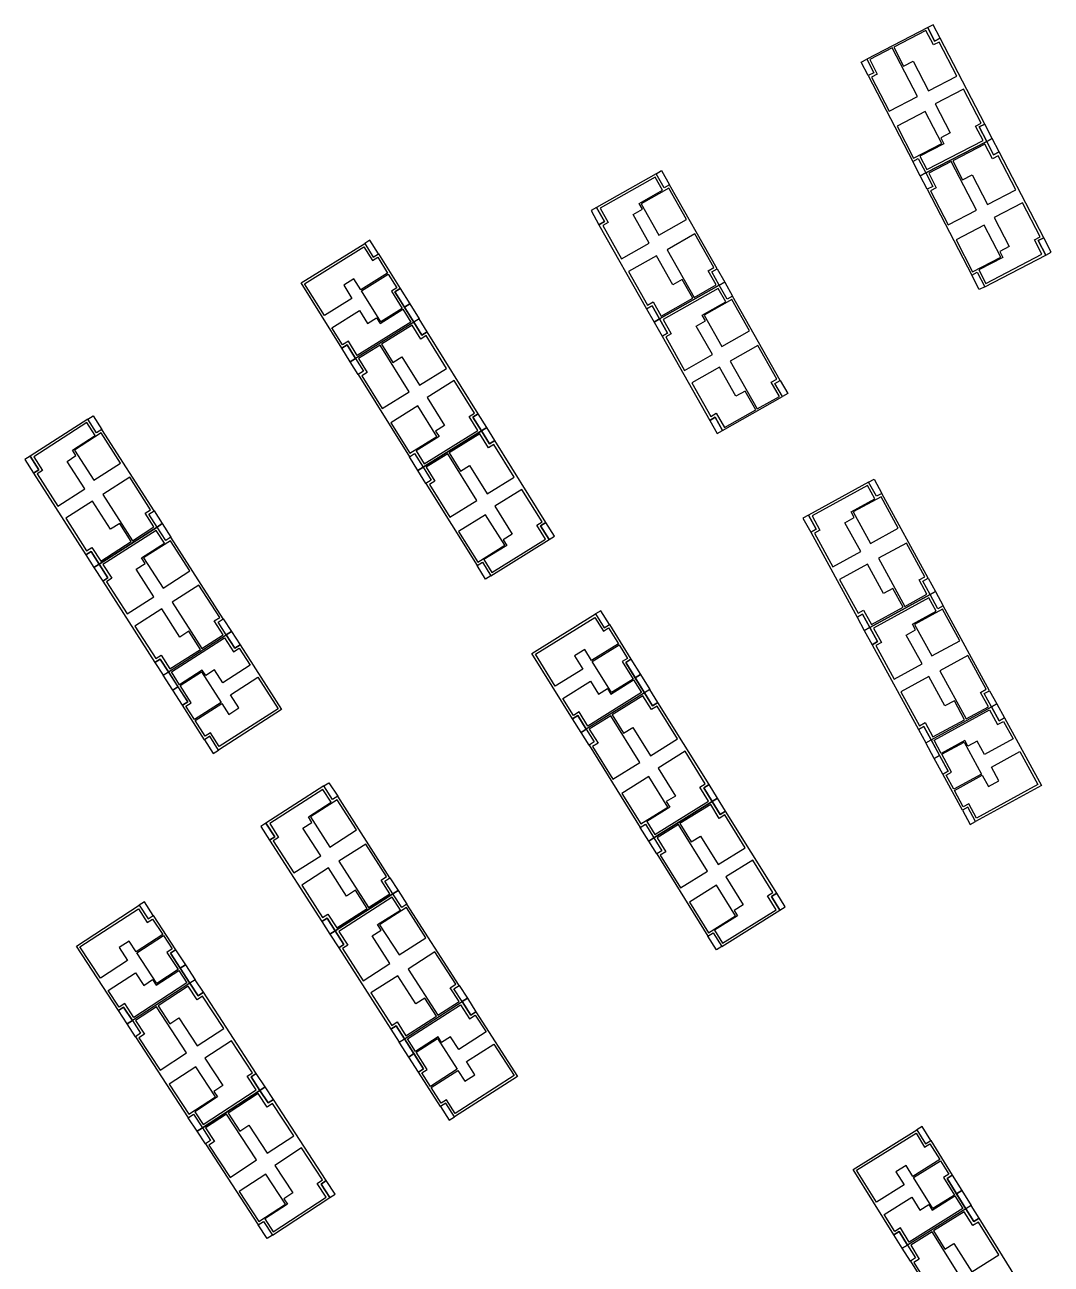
# Model space of a CAD drawing. Header units: millimetres. Extents: x 2243236 to 2245245, y 377909 to 380965.
# Drawn here: x 2244631.5 to 2244820.8, y 378654.8 to 378883.4 of the extents above; entities that cross this region are included whole.
import ezdxf

# ---------------------------------------------------------------- set-up
doc = ezdxf.new("R2010")
doc.units = ezdxf.units.MM
for name, color, linetype in [('планировка_квартир_1_тип_балконы', 6, 'Continuous'), ('планировка_квартир_1_тип_двухкомнатные', 2, 'Continuous'), ('планировка_квартир_1_тип_контур', 249, 'Continuous'), ('планировка_квартир_1_тип_однокомнатная', 5, 'Continuous'), ('планировка_квартир_1_тип_трехкомнатные', 1, 'Continuous'), ('планировка_квартир_тип_2_балконы', 6, 'Continuous'), ('планировка_квартир_тип_2_двухкомнатные', 2, 'Continuous'), ('планировка_квартир_тип_2_контур', 249, 'Continuous'), ('планировка_квартир_тип_2_однокомнатные', 5, 'Continuous'), ('планировка_квартир_тип_2_трехкомнатные', 1, 'Continuous')]:
    doc.layers.add(name, color=color, linetype=linetype)

msp = doc.modelspace()

# ---------------------------------------------------------------- linework, layer by layer
at = {"layer": 'планировка_квартир_1_тип_балконы'}
for points in [[(2244695.77, 378840.51), (2244696.74, 378841.12), (2244695.16, 378843.67), (2244694.18, 378843.06)], [(2244701.51, 378831.3), (2244699.76, 378834.12), (2244700.73, 378834.72), (2244702.48, 378831.91)], [(2244703.23, 378828.52), (2244701.51, 378831.3), (2244702.48, 378831.91), (2244704.21, 378829.13)], [(2244691.51, 378821.22), (2244689.96, 378823.72), (2244690.93, 378824.33), (2244692.48, 378821.83)], [(2244738.34, 378772.16), (2244739.31, 378772.77), (2244737.72, 378775.32), (2244736.75, 378774.72)], [(2244669.61, 378771.49), (2244671.2, 378769.02), (2244670.24, 378768.4), (2244668.65, 378770.88)], [(2244744.07, 378762.95), (2244742.32, 378765.77), (2244743.29, 378766.37), (2244745.04, 378763.56)], [(2244657.99, 378764.04), (2244659.75, 378761.28), (2244658.79, 378760.66), (2244657.02, 378763.41)], [(2244745.8, 378760.17), (2244744.07, 378762.95), (2244745.04, 378763.56), (2244746.77, 378760.78)], [(2244659.75, 378761.28), (2244661.54, 378758.49), (2244660.58, 378757.87), (2244658.79, 378760.66)], [(2244810.76, 378758.11), (2244812.17, 378755.53), (2244811.17, 378754.98), (2244809.76, 378757.57)], [(2244734.08, 378752.87), (2244732.52, 378755.37), (2244733.49, 378755.98), (2244735.05, 378753.48)], [(2244665.61, 378752.15), (2244664.65, 378751.53), (2244666.27, 378749), (2244667.23, 378749.62)], [(2244798.65, 378751.5), (2244800.21, 378748.62), (2244799.2, 378748.08), (2244797.64, 378750.95)], [(2244800.21, 378748.62), (2244801.8, 378745.71), (2244800.79, 378745.16), (2244799.2, 378748.08)], [(2244805.41, 378739.1), (2244804.4, 378738.55), (2244805.84, 378735.91), (2244806.85, 378736.46)], [(2244654.23, 378718.47), (2244655.19, 378719.1), (2244653.55, 378721.61), (2244652.59, 378720.99)], [(2244660.16, 378709.39), (2244658.35, 378712.17), (2244659.3, 378712.79), (2244661.12, 378710.01)], [(2244661.94, 378706.64), (2244660.16, 378709.39), (2244661.12, 378710.01), (2244662.91, 378707.27)], [(2244713.12, 378703.85), (2244714.71, 378701.37), (2244713.75, 378700.75), (2244712.16, 378703.23)], [(2244650.38, 378699.1), (2244648.77, 378701.56), (2244649.73, 378702.19), (2244651.34, 378699.72)], [(2244701.5, 378696.39), (2244703.26, 378693.63), (2244702.3, 378693.01), (2244700.54, 378695.77)], [(2244703.26, 378693.63), (2244705.06, 378690.84), (2244704.1, 378690.22), (2244702.3, 378693.01)], [(2244709.13, 378684.5), (2244708.16, 378683.88), (2244709.79, 378681.35), (2244710.75, 378681.97)], [(2244797.59, 378677.02), (2244798.56, 378677.62), (2244796.97, 378680.17), (2244796, 378679.57)], [(2244803.33, 378667.8), (2244801.58, 378670.62), (2244802.54, 378671.22), (2244804.3, 378668.41)], [(2244805.05, 378665.02), (2244803.33, 378667.8), (2244804.3, 378668.41), (2244806.03, 378665.63)], [(2244793.33, 378657.73), (2244791.78, 378660.22), (2244792.75, 378660.83), (2244794.3, 378658.33)]]:
    msp.add_lwpolyline(points, close=True, dxfattribs=at)
at = {"layer": 'планировка_квартир_1_тип_двухкомнатные'}
for points in [[(2244692.8, 378822.39), (2244691.17, 378825.02), (2244690.11, 378824.36), (2244688.15, 378827.49), (2244693.24, 378830.65), (2244694.71, 378828.28), (2244696.38, 378829.32), (2244697.01, 378828.29), (2244701.22, 378830.91), (2244702.69, 378828.55)], [(2244668.34, 378770.31), (2244670.01, 378767.71), (2244671.06, 378768.38), (2244673.05, 378765.28), (2244668.01, 378762.04), (2244666.5, 378764.39), (2244664.86, 378763.34), (2244664.2, 378764.35), (2244660.04, 378761.67), (2244658.53, 378764.02)], [(2244735.36, 378754.04), (2244733.73, 378756.67), (2244732.67, 378756.01), (2244730.72, 378759.14), (2244735.8, 378762.3), (2244737.28, 378759.93), (2244738.94, 378760.97), (2244739.58, 378759.94), (2244743.78, 378762.56), (2244745.25, 378760.2)], [(2244809.41, 378757.02), (2244810.89, 378754.31), (2244811.99, 378754.91), (2244813.76, 378751.67), (2244808.5, 378748.8), (2244807.16, 378751.25), (2244805.44, 378750.31), (2244804.87, 378751.37), (2244800.52, 378749), (2244799.19, 378751.44)], [(2244651.64, 378700.29), (2244649.95, 378702.88), (2244648.91, 378702.2), (2244646.89, 378705.29), (2244651.9, 378708.56), (2244653.43, 378706.22), (2244655.07, 378707.29), (2244655.73, 378706.28), (2244659.88, 378708.99), (2244661.4, 378706.66)], [(2244711.85, 378702.66), (2244713.52, 378700.06), (2244714.57, 378700.73), (2244716.57, 378697.63), (2244711.53, 378694.39), (2244710.02, 378696.75), (2244708.37, 378695.69), (2244707.72, 378696.7), (2244703.55, 378694.03), (2244702.05, 378696.37)], [(2244794.62, 378658.89), (2244792.98, 378661.52), (2244791.92, 378660.86), (2244789.97, 378663.99), (2244795.06, 378667.15), (2244796.53, 378664.78), (2244798.2, 378665.82), (2244798.83, 378664.79), (2244803.04, 378667.41), (2244804.51, 378665.05)]]:
    msp.add_lwpolyline(points, close=True, dxfattribs=at)
at = {"layer": 'планировка_квартир_1_тип_контур'}
for points in [[(2244692.48, 378821.83), (2244690.93, 378824.33), (2244689.96, 378823.72), (2244682.46, 378835.76), (2244694.18, 378843.06), (2244695.77, 378840.51), (2244696.74, 378841.12), (2244700.73, 378834.72), (2244699.76, 378834.12), (2244703.23, 378828.52), (2244692.48, 378821.83)], [(2244735.05, 378753.48), (2244733.49, 378755.98), (2244732.52, 378755.37), (2244725.02, 378767.41), (2244736.75, 378774.72), (2244738.34, 378772.16), (2244739.31, 378772.77), (2244743.29, 378766.37), (2244742.32, 378765.77), (2244745.8, 378760.17), (2244735.05, 378753.48)], [(2244668.65, 378770.88), (2244670.24, 378768.4), (2244671.2, 378769.02), (2244678.86, 378757.08), (2244667.23, 378749.62), (2244665.61, 378752.15), (2244664.65, 378751.53), (2244660.58, 378757.87), (2244661.54, 378758.49), (2244657.99, 378764.04), (2244668.65, 378770.88)], [(2244809.76, 378757.57), (2244811.17, 378754.98), (2244812.17, 378755.53), (2244818.97, 378743.08), (2244806.85, 378736.46), (2244805.41, 378739.1), (2244804.4, 378738.55), (2244800.79, 378745.16), (2244801.8, 378745.71), (2244798.65, 378751.5), (2244809.76, 378757.57)], [(2244651.34, 378699.72), (2244649.73, 378702.19), (2244648.77, 378701.56), (2244641.02, 378713.44), (2244652.59, 378720.99), (2244654.23, 378718.47), (2244655.19, 378719.1), (2244659.3, 378712.79), (2244658.35, 378712.17), (2244661.94, 378706.64), (2244651.34, 378699.72)], [(2244712.16, 378703.23), (2244713.75, 378700.75), (2244714.71, 378701.37), (2244722.37, 378689.43), (2244710.75, 378681.97), (2244709.13, 378684.5), (2244708.16, 378683.88), (2244704.1, 378690.22), (2244705.06, 378690.84), (2244701.5, 378696.39), (2244712.16, 378703.23)], [(2244794.3, 378658.33), (2244792.75, 378660.83), (2244791.78, 378660.22), (2244784.28, 378672.26), (2244796, 378679.57), (2244797.59, 378677.02), (2244798.56, 378677.62), (2244802.54, 378671.22), (2244801.57, 378670.62), (2244805.05, 378665.02), (2244794.3, 378658.33)]]:
    msp.add_lwpolyline(points, close=True, dxfattribs=at)
at = {"layer": 'планировка_квартир_1_тип_однокомнатная'}
for points in [[(2244693.58, 378834.29), (2244698.54, 378837.38), (2244700.1, 378834.87), (2244699.13, 378834.27), (2244701.12, 378831.06), (2244697.14, 378828.58)], [(2244736.15, 378765.94), (2244741.1, 378769.03), (2244742.66, 378766.52), (2244741.69, 378765.92), (2244743.69, 378762.71), (2244739.7, 378760.23)], [(2244667.72, 378758.4), (2244662.81, 378755.24), (2244661.21, 378757.73), (2244662.17, 378758.34), (2244660.13, 378761.52), (2244664.08, 378764.06)], [(2244807.95, 378745.18), (2244802.83, 378742.39), (2244801.41, 378744.98), (2244802.42, 378745.52), (2244800.6, 378748.84), (2244804.73, 378751.09)], [(2244652.17, 378712.21), (2244657.06, 378715.4), (2244658.67, 378712.93), (2244657.72, 378712.3), (2244659.78, 378709.14), (2244655.85, 378706.57)], [(2244711.23, 378690.75), (2244706.32, 378687.6), (2244704.73, 378690.08), (2244705.69, 378690.7), (2244703.65, 378693.88), (2244707.6, 378696.41)], [(2244795.4, 378670.79), (2244800.35, 378673.88), (2244801.91, 378671.38), (2244800.94, 378670.77), (2244802.94, 378667.56), (2244798.96, 378665.08)]]:
    msp.add_lwpolyline(points, close=True, dxfattribs=at)
at = {"layer": 'планировка_квартир_1_тип_трехкомнатные'}
for points in [[(2244686.75, 378829.75), (2244683.09, 378835.61), (2244694.04, 378842.43), (2244695.63, 378839.88), (2244696.6, 378840.49), (2244698.41, 378837.58), (2244693.45, 378834.5), (2244692.2, 378836.51), (2244690.32, 378835.34), (2244691.83, 378832.91)], [(2244729.31, 378761.4), (2244725.66, 378767.27), (2244736.61, 378774.08), (2244738.2, 378771.53), (2244739.16, 378772.14), (2244740.97, 378769.23), (2244736.02, 378766.15), (2244734.76, 378768.16), (2244732.88, 378766.99), (2244734.4, 378764.56)], [(2244674.49, 378763.04), (2244678.22, 378757.22), (2244667.37, 378750.25), (2244665.75, 378752.78), (2244664.78, 378752.16), (2244662.94, 378755.04), (2244667.85, 378758.19), (2244669.13, 378756.2), (2244670.99, 378757.4), (2244669.45, 378759.8)], [(2244815.03, 378749.33), (2244818.35, 378743.26), (2244807.03, 378737.08), (2244805.58, 378739.72), (2244804.58, 378739.17), (2244802.94, 378742.17), (2244808.07, 378744.97), (2244809.2, 378742.89), (2244811.15, 378743.95), (2244809.78, 378746.46)], [(2244645.44, 378707.52), (2244641.66, 378713.31), (2244652.46, 378720.36), (2244654.1, 378717.84), (2244655.06, 378718.46), (2244656.93, 378715.6), (2244652.04, 378712.41), (2244650.74, 378714.39), (2244648.89, 378713.18), (2244650.45, 378710.79)], [(2244718, 378695.39), (2244721.74, 378689.57), (2244710.88, 378682.6), (2244709.26, 378685.13), (2244708.3, 378684.52), (2244706.45, 378687.39), (2244711.36, 378690.55), (2244712.64, 378688.55), (2244714.51, 378689.75), (2244712.96, 378692.16)], [(2244788.57, 378666.25), (2244784.91, 378672.12), (2244795.86, 378678.94), (2244797.45, 378676.38), (2244798.42, 378676.99), (2244800.23, 378674.09), (2244795.27, 378671), (2244794.02, 378673.01), (2244792.14, 378671.84), (2244793.65, 378669.41)]]:
    msp.add_lwpolyline(points, close=True, dxfattribs=at)
at = {"layer": 'планировка_квартир_тип_2_балконы'}
for points in [[(2244800.31, 378880.89), (2244799.03, 378883.37), (2244798.01, 378882.84), (2244799.29, 378880.36)], [(2244788.05, 378874.53), (2244787.04, 378874), (2244785.75, 378876.48), (2244786.77, 378877)], [(2244808.53, 378865.05), (2244807.51, 378864.52), (2244808.89, 378861.87), (2244809.91, 378862.4)], [(2244811.19, 378859.92), (2244809.91, 378862.4), (2244808.89, 378861.87), (2244810.17, 378859.39)], [(2244797.65, 378856.04), (2244796.63, 378855.51), (2244795.26, 378858.17), (2244796.27, 378858.69), (2244797.65, 378856.04)], [(2244747.94, 378855.91), (2244748.94, 378856.47), (2244750.41, 378853.87), (2244749.42, 378853.31), (2244747.94, 378855.91)], [(2244798.93, 378853.56), (2244797.92, 378853.03), (2244796.63, 378855.51), (2244797.65, 378856.04)], [(2244737.39, 378846.5), (2244738.39, 378847.07), (2244736.92, 378849.67), (2244735.92, 378849.11)], [(2244819.41, 378844.09), (2244818.39, 378843.56), (2244819.77, 378840.9), (2244820.79, 378841.43)], [(2244758.2, 378837.78), (2244759.2, 378838.34), (2244760.57, 378835.92), (2244759.58, 378835.35)], [(2244759.58, 378835.35), (2244760.57, 378835.92), (2244762.04, 378833.31), (2244761.05, 378832.75), (2244759.58, 378835.35)], [(2244808.53, 378835.07), (2244807.51, 378834.55), (2244806.14, 378837.2), (2244807.15, 378837.73), (2244808.53, 378835.07)], [(2244746.18, 378830.98), (2244747.55, 378828.55), (2244748.56, 378829.12), (2244747.18, 378831.54)], [(2244705.68, 378826.76), (2244704.21, 378829.13), (2244703.23, 378828.52), (2244704.71, 378826.15)], [(2244749.03, 378825.95), (2244750.03, 378826.51), (2244748.56, 378829.12), (2244747.55, 378828.55)], [(2244693.96, 378819.46), (2244692.99, 378818.85), (2244691.51, 378821.22), (2244692.48, 378821.83)], [(2244769.84, 378817.22), (2244770.83, 378817.79), (2244772.2, 378815.36), (2244771.21, 378814.8)], [(2244643.13, 378810.63), (2244644.09, 378811.25), (2244645.7, 378808.73), (2244644.74, 378808.12), (2244643.13, 378810.63)], [(2244715.12, 378811.62), (2244714.14, 378811.01), (2244715.72, 378808.47), (2244716.7, 378809.08)], [(2244757.81, 378810.42), (2244759.19, 378807.99), (2244760.19, 378808.56), (2244758.81, 378810.99)], [(2244718.17, 378806.71), (2244716.7, 378809.08), (2244715.72, 378808.47), (2244717.19, 378806.1)], [(2244633.12, 378800.66), (2244634.08, 378801.28), (2244632.47, 378803.79), (2244631.5, 378803.17)], [(2244704.97, 378801.78), (2244704, 378801.17), (2244702.42, 378803.71), (2244703.39, 378804.31), (2244704.97, 378801.78)], [(2244706.44, 378799.41), (2244705.48, 378798.8), (2244704, 378801.17), (2244704.97, 378801.78)], [(2244787.12, 378799.03), (2244788.12, 378799.58), (2244789.56, 378796.95), (2244788.55, 378796.41), (2244787.12, 378799.03)], [(2244654.38, 378793.1), (2244655.34, 378793.72), (2244656.85, 378791.37), (2244655.89, 378790.75)], [(2244776.43, 378789.79), (2244777.44, 378790.34), (2244776.01, 378792.96), (2244775, 378792.41)], [(2244655.89, 378790.75), (2244656.85, 378791.37), (2244658.46, 378788.85), (2244657.5, 378788.24), (2244655.89, 378790.75)], [(2244727.6, 378791.57), (2244726.63, 378790.96), (2244728.21, 378788.42), (2244729.18, 378789.03)], [(2244642.75, 378785.64), (2244644.26, 378783.29), (2244645.23, 378783.91), (2244643.72, 378786.26)], [(2244645.88, 378780.78), (2244646.84, 378781.4), (2244645.23, 378783.91), (2244644.26, 378783.29)], [(2244717.46, 378781.73), (2244716.49, 378781.12), (2244714.91, 378783.66), (2244715.88, 378784.26), (2244717.46, 378781.73)], [(2244797.1, 378780.75), (2244798.11, 378781.29), (2244799.44, 378778.85), (2244798.44, 378778.3)], [(2244798.44, 378778.3), (2244799.44, 378778.85), (2244800.88, 378776.22), (2244799.87, 378775.67), (2244798.44, 378778.3)], [(2244784.98, 378774.13), (2244786.32, 378771.68), (2244787.33, 378772.23), (2244785.99, 378774.68)], [(2244667.14, 378773.23), (2244668.1, 378773.84), (2244669.61, 378771.49), (2244668.65, 378770.88)], [(2244787.75, 378769.05), (2244788.76, 378769.61), (2244787.33, 378772.23), (2244786.32, 378771.68)], [(2244655.51, 378765.76), (2244657.02, 378763.41), (2244657.99, 378764.04), (2244656.48, 378766.38)], [(2244748.25, 378758.41), (2244746.77, 378760.78), (2244745.8, 378760.17), (2244747.27, 378757.8)], [(2244808.42, 378760.02), (2244809.42, 378760.56), (2244810.76, 378758.11), (2244809.76, 378757.57)], [(2244736.52, 378751.11), (2244735.55, 378750.51), (2244734.08, 378752.87), (2244735.05, 378753.48)], [(2244796.3, 378753.4), (2244797.64, 378750.95), (2244798.65, 378751.5), (2244797.31, 378753.95)], [(2244686.64, 378742.99), (2244687.6, 378743.6), (2244689.22, 378741.09), (2244688.26, 378740.47), (2244686.64, 378742.99)], [(2244757.68, 378743.27), (2244756.7, 378742.66), (2244758.28, 378740.12), (2244759.26, 378740.73)], [(2244760.74, 378738.36), (2244759.26, 378740.73), (2244758.28, 378740.12), (2244759.76, 378737.75)], [(2244676.63, 378733.01), (2244677.6, 378733.63), (2244675.98, 378736.15), (2244675.02, 378735.52)], [(2244747.53, 378733.43), (2244746.57, 378732.82), (2244744.98, 378735.36), (2244745.95, 378735.97), (2244747.53, 378733.43)], [(2244749.01, 378731.06), (2244748.04, 378730.45), (2244746.57, 378732.82), (2244747.53, 378733.43)], [(2244697.89, 378725.46), (2244698.85, 378726.07), (2244700.36, 378723.72), (2244699.4, 378723.11)], [(2244699.4, 378723.11), (2244700.36, 378723.72), (2244701.98, 378721.21), (2244701.02, 378720.59), (2244699.4, 378723.11)], [(2244770.17, 378723.22), (2244769.19, 378722.61), (2244770.77, 378720.07), (2244771.75, 378720.68)], [(2244686.27, 378717.99), (2244687.78, 378715.65), (2244688.74, 378716.27), (2244687.24, 378718.62)], [(2244689.39, 378713.13), (2244690.36, 378713.75), (2244688.74, 378716.27), (2244687.78, 378715.65)], [(2244760.02, 378713.38), (2244759.05, 378712.77), (2244757.47, 378715.31), (2244758.44, 378715.92), (2244760.02, 378713.38)], [(2244664.43, 378704.94), (2244662.91, 378707.27), (2244661.94, 378706.64), (2244663.47, 378704.31)], [(2244710.65, 378705.58), (2244711.61, 378706.2), (2244713.12, 378703.85), (2244712.16, 378703.23)], [(2244652.86, 378697.38), (2244651.91, 378696.76), (2244650.38, 378699.1), (2244651.34, 378699.72)], [(2244699.03, 378698.12), (2244700.54, 378695.77), (2244701.5, 378696.39), (2244700, 378698.74)], [(2244674.18, 378689.99), (2244673.22, 378689.37), (2244674.85, 378686.86), (2244675.82, 378687.49)], [(2244677.34, 378685.15), (2244675.82, 378687.49), (2244674.85, 378686.86), (2244676.38, 378684.53)], [(2244664.25, 378679.94), (2244663.29, 378679.32), (2244661.66, 378681.82), (2244662.61, 378682.45), (2244664.25, 378679.94)], [(2244665.77, 378677.6), (2244664.82, 378676.98), (2244663.29, 378679.32), (2244664.25, 378679.94)], [(2244687.09, 378670.21), (2244686.13, 378669.59), (2244687.76, 378667.08), (2244688.73, 378667.71)], [(2244807.5, 378663.26), (2244806.03, 378665.63), (2244805.05, 378665.02), (2244806.53, 378662.65)], [(2244677.16, 378660.16), (2244676.2, 378659.54), (2244674.57, 378662.04), (2244675.52, 378662.67), (2244677.16, 378660.16)], [(2244795.78, 378655.96), (2244794.81, 378655.36), (2244793.33, 378657.73), (2244794.3, 378658.33)]]:
    msp.add_lwpolyline(points, close=True, dxfattribs=at)
at = {"layer": 'планировка_квартир_тип_2_двухкомнатные'}
for points in [[(2244803.38, 378873.87), (2244800.11, 378880.18), (2244799.06, 378879.64), (2244797.67, 378882.31), (2244791.75, 378879.24), (2244793.57, 378875.73), (2244795.32, 378876.64), (2244798.16, 378871.17)], [(2244791.48, 378879.1), (2244787.33, 378876.95), (2244788.72, 378874.27), (2244787.66, 378873.72), (2244790.93, 378867.41), (2244796.14, 378870.12)], [(2244814.26, 378852.91), (2244810.99, 378859.21), (2244809.94, 378858.67), (2244808.55, 378861.35), (2244802.63, 378858.28), (2244804.45, 378854.76), (2244806.2, 378855.67), (2244809.04, 378850.2)], [(2244802.36, 378858.14), (2244798.21, 378855.98), (2244799.6, 378853.31), (2244798.54, 378852.76), (2244801.81, 378846.45), (2244807.02, 378849.15)], [(2244754.94, 378833.08), (2244759.01, 378835.39), (2244757.53, 378838.01), (2244758.57, 378838.6), (2244755.06, 378844.79), (2244749.96, 378841.89)], [(2244742.86, 378837.88), (2244746.36, 378831.69), (2244747.39, 378832.27), (2244748.87, 378829.65), (2244754.67, 378832.93), (2244752.73, 378836.38), (2244751.01, 378835.4), (2244747.97, 378840.77)], [(2244709.29, 378820), (2244705.53, 378826.04), (2244704.53, 378825.42), (2244702.94, 378827.98), (2244697.28, 378824.45), (2244699.36, 378821.09), (2244701.04, 378822.13), (2244704.3, 378816.9)], [(2244697.02, 378824.29), (2244693.05, 378821.82), (2244694.64, 378819.26), (2244693.63, 378818.63), (2244697.39, 378812.59), (2244702.37, 378815.7)], [(2244766.58, 378812.53), (2244770.65, 378814.83), (2244769.16, 378817.45), (2244770.2, 378818.04), (2244766.7, 378824.23), (2244761.59, 378821.34)], [(2244754.49, 378817.32), (2244758, 378811.14), (2244759.02, 378811.72), (2244760.51, 378809.09), (2244766.31, 378812.38), (2244764.37, 378815.82), (2244762.65, 378814.85), (2244759.61, 378820.22)], [(2244721.78, 378799.95), (2244718.02, 378805.99), (2244717.02, 378805.37), (2244715.43, 378807.92), (2244709.77, 378804.4), (2244711.85, 378801.04), (2244713.53, 378802.08), (2244716.79, 378796.85)], [(2244709.5, 378804.24), (2244705.54, 378801.77), (2244707.13, 378799.21), (2244706.12, 378798.58), (2244709.87, 378792.54), (2244714.86, 378795.64)], [(2244651.39, 378788.23), (2244655.32, 378790.76), (2244653.69, 378793.3), (2244654.7, 378793.94), (2244650.86, 378799.92), (2244645.92, 378796.75)], [(2244639.06, 378792.35), (2244642.9, 378786.37), (2244643.89, 378787), (2244645.52, 378784.46), (2244651.13, 378788.07), (2244649, 378791.4), (2244647.33, 378790.33), (2244644, 378795.52)], [(2244793.77, 378776.1), (2244797.88, 378778.34), (2244796.43, 378780.99), (2244797.48, 378781.56), (2244794.07, 378787.8), (2244788.92, 378784.99)], [(2244781.77, 378781.08), (2244785.17, 378774.84), (2244786.2, 378775.4), (2244787.65, 378772.76), (2244793.5, 378775.95), (2244791.61, 378779.43), (2244789.88, 378778.48), (2244786.92, 378783.89)], [(2244664.14, 378768.35), (2244668.08, 378770.88), (2244666.45, 378773.42), (2244667.46, 378774.06), (2244663.62, 378780.04), (2244658.68, 378776.87)], [(2244651.82, 378772.47), (2244655.65, 378766.49), (2244656.65, 378767.12), (2244658.27, 378764.59), (2244663.88, 378768.19), (2244661.76, 378771.52), (2244660.09, 378770.45), (2244656.76, 378775.64)], [(2244805.09, 378755.37), (2244809.2, 378757.61), (2244807.75, 378760.26), (2244808.8, 378760.83), (2244805.39, 378767.07), (2244800.24, 378764.25)], [(2244793.08, 378760.35), (2244796.49, 378754.11), (2244797.52, 378754.67), (2244798.97, 378752.03), (2244804.82, 378755.22), (2244802.93, 378758.7), (2244801.2, 378757.75), (2244798.24, 378763.16)], [(2244751.85, 378751.66), (2244748.1, 378757.69), (2244747.1, 378757.07), (2244745.5, 378759.63), (2244739.84, 378756.1), (2244741.93, 378752.74), (2244743.61, 378753.79), (2244746.87, 378748.55)], [(2244739.58, 378755.94), (2244735.61, 378753.47), (2244737.21, 378750.91), (2244736.19, 378750.28), (2244739.95, 378744.24), (2244744.93, 378747.35)], [(2244764.34, 378731.61), (2244760.58, 378737.64), (2244759.58, 378737.02), (2244757.99, 378739.58), (2244752.33, 378736.05), (2244754.41, 378732.69), (2244756.09, 378733.73), (2244759.35, 378728.5)], [(2244752.07, 378735.89), (2244748.1, 378733.42), (2244749.69, 378730.86), (2244748.68, 378730.23), (2244752.44, 378724.19), (2244757.42, 378727.3)], [(2244694.9, 378720.59), (2244698.84, 378723.11), (2244697.21, 378725.65), (2244698.21, 378726.29), (2244694.37, 378732.27), (2244689.43, 378729.1)], [(2244682.57, 378724.7), (2244686.41, 378718.72), (2244687.4, 378719.35), (2244689.03, 378716.82), (2244694.64, 378720.42), (2244692.51, 378723.75), (2244690.85, 378722.68), (2244687.52, 378727.87)], [(2244707.66, 378700.71), (2244711.6, 378703.23), (2244709.97, 378705.77), (2244710.97, 378706.42), (2244707.13, 378712.4), (2244702.19, 378709.23)], [(2244695.33, 378704.82), (2244699.17, 378698.84), (2244700.16, 378699.48), (2244701.79, 378696.94), (2244707.4, 378700.54), (2244705.27, 378703.87), (2244703.61, 378702.81), (2244700.28, 378708)], [(2244668.18, 378698.26), (2244664.3, 378704.21), (2244663.31, 378703.57), (2244661.66, 378706.09), (2244656.08, 378702.45), (2244658.23, 378699.13), (2244659.89, 378700.21), (2244663.26, 378695.05)], [(2244655.82, 378702.28), (2244651.9, 378699.72), (2244653.55, 378697.2), (2244652.55, 378696.55), (2244656.44, 378690.59), (2244661.35, 378693.8)], [(2244681.09, 378678.48), (2244677.21, 378684.43), (2244676.22, 378683.79), (2244674.57, 378686.31), (2244668.99, 378682.67), (2244671.14, 378679.35), (2244672.8, 378680.43), (2244676.17, 378675.27)], [(2244668.73, 378682.5), (2244664.81, 378679.94), (2244666.46, 378677.42), (2244665.46, 378676.77), (2244669.35, 378670.81), (2244674.26, 378674.02)], [(2244811.11, 378656.51), (2244807.35, 378662.54), (2244806.35, 378661.92), (2244804.76, 378664.48), (2244799.1, 378660.95), (2244801.18, 378657.59), (2244802.86, 378658.64), (2244806.12, 378653.4)], [(2244798.84, 378660.79), (2244794.87, 378658.32), (2244796.46, 378655.76), (2244795.45, 378655.13), (2244799.21, 378649.09), (2244804.19, 378652.2)]]:
    msp.add_lwpolyline(points, close=True, dxfattribs=at)
at = {"layer": 'планировка_квартир_тип_2_контур'}
for points in [[(2244786.77, 378877), (2244788.05, 378874.53), (2244787.04, 378874), (2244795.26, 378858.17), (2244796.27, 378858.69), (2244797.65, 378856.04), (2244808.89, 378861.87), (2244808.89, 378861.87), (2244807.51, 378864.52), (2244808.53, 378865.05), (2244800.31, 378880.89), (2244799.29, 378880.36), (2244798.01, 378882.84), (2244786.77, 378877)], [(2244797.65, 378856.04), (2244798.93, 378853.56), (2244797.92, 378853.03), (2244806.14, 378837.2), (2244807.15, 378837.73), (2244808.53, 378835.07), (2244819.77, 378840.9), (2244819.77, 378840.9), (2244818.39, 378843.56), (2244819.41, 378844.09), (2244811.19, 378859.92), (2244810.17, 378859.39), (2244808.89, 378861.87), (2244797.65, 378856.04)], [(2244759.58, 378835.35), (2244758.2, 378837.78), (2244759.2, 378838.34), (2244750.41, 378853.87), (2244749.42, 378853.31), (2244747.94, 378855.91), (2244736.92, 378849.67), (2244736.92, 378849.67), (2244738.39, 378847.07), (2244737.39, 378846.5), (2244746.18, 378830.98), (2244747.18, 378831.54), (2244748.56, 378829.12), (2244759.58, 378835.35)], [(2244771.21, 378814.8), (2244769.84, 378817.22), (2244770.83, 378817.79), (2244762.04, 378833.31), (2244761.05, 378832.75), (2244759.58, 378835.35), (2244748.56, 378829.12), (2244748.56, 378829.12), (2244750.03, 378826.51), (2244749.03, 378825.95), (2244757.81, 378810.42), (2244758.81, 378810.99), (2244760.19, 378808.56), (2244771.21, 378814.8)], [(2244692.48, 378821.83), (2244693.96, 378819.46), (2244692.99, 378818.85), (2244702.42, 378803.71), (2244703.39, 378804.31), (2244704.97, 378801.78), (2244715.72, 378808.47), (2244715.72, 378808.47), (2244714.14, 378811.01), (2244715.12, 378811.62), (2244705.68, 378826.76), (2244704.71, 378826.15), (2244703.23, 378828.52), (2244692.48, 378821.83)], [(2244655.89, 378790.75), (2244654.38, 378793.1), (2244655.34, 378793.72), (2244645.7, 378808.73), (2244644.74, 378808.12), (2244643.13, 378810.63), (2244632.47, 378803.79), (2244632.47, 378803.79), (2244634.08, 378801.28), (2244633.12, 378800.66), (2244642.75, 378785.64), (2244643.72, 378786.26), (2244645.23, 378783.91), (2244655.89, 378790.75)], [(2244704.97, 378801.78), (2244706.44, 378799.41), (2244705.48, 378798.8), (2244714.91, 378783.66), (2244715.88, 378784.26), (2244717.46, 378781.73), (2244728.21, 378788.42), (2244728.21, 378788.42), (2244726.63, 378790.96), (2244727.6, 378791.57), (2244718.17, 378806.71), (2244717.19, 378806.1), (2244715.72, 378808.47), (2244704.97, 378801.78)], [(2244798.44, 378778.3), (2244797.1, 378780.75), (2244798.11, 378781.29), (2244789.56, 378796.95), (2244788.55, 378796.41), (2244787.12, 378799.03), (2244776.01, 378792.96), (2244776.01, 378792.96), (2244777.44, 378790.34), (2244776.43, 378789.79), (2244784.98, 378774.13), (2244785.99, 378774.68), (2244787.33, 378772.23), (2244798.44, 378778.3)], [(2244668.65, 378770.88), (2244667.14, 378773.23), (2244668.1, 378773.84), (2244658.46, 378788.85), (2244657.5, 378788.24), (2244655.89, 378790.75), (2244645.23, 378783.91), (2244645.23, 378783.91), (2244646.84, 378781.4), (2244645.88, 378780.78), (2244655.51, 378765.76), (2244656.48, 378766.38), (2244657.99, 378764.04), (2244668.65, 378770.88)], [(2244809.76, 378757.57), (2244808.42, 378760.02), (2244809.42, 378760.56), (2244800.88, 378776.22), (2244799.87, 378775.67), (2244798.44, 378778.3), (2244787.33, 378772.23), (2244787.33, 378772.23), (2244788.76, 378769.61), (2244787.75, 378769.05), (2244796.3, 378753.4), (2244797.31, 378753.95), (2244798.65, 378751.5), (2244809.76, 378757.57)], [(2244735.05, 378753.48), (2244736.52, 378751.11), (2244735.55, 378750.51), (2244744.98, 378735.36), (2244745.95, 378735.97), (2244747.53, 378733.43), (2244758.28, 378740.12), (2244758.28, 378740.12), (2244756.7, 378742.66), (2244757.68, 378743.27), (2244748.25, 378758.41), (2244747.27, 378757.8), (2244745.8, 378760.17), (2244735.05, 378753.48)], [(2244699.4, 378723.11), (2244697.89, 378725.46), (2244698.85, 378726.07), (2244689.22, 378741.09), (2244688.26, 378740.47), (2244686.64, 378742.99), (2244675.98, 378736.15), (2244675.98, 378736.15), (2244677.6, 378733.63), (2244676.63, 378733.01), (2244686.27, 378717.99), (2244687.24, 378718.62), (2244688.74, 378716.27), (2244699.4, 378723.11)], [(2244747.53, 378733.43), (2244749.01, 378731.06), (2244748.04, 378730.45), (2244757.47, 378715.31), (2244758.44, 378715.92), (2244760.02, 378713.38), (2244770.77, 378720.07), (2244770.77, 378720.07), (2244769.19, 378722.61), (2244770.17, 378723.22), (2244760.74, 378738.36), (2244759.76, 378737.75), (2244758.28, 378740.12), (2244747.53, 378733.43)], [(2244712.16, 378703.23), (2244710.65, 378705.58), (2244711.61, 378706.2), (2244701.98, 378721.21), (2244701.02, 378720.59), (2244699.4, 378723.11), (2244688.74, 378716.27), (2244688.74, 378716.27), (2244690.36, 378713.75), (2244689.39, 378713.13), (2244699.03, 378698.12), (2244700, 378698.74), (2244701.5, 378696.39), (2244712.16, 378703.23)], [(2244651.34, 378699.72), (2244652.86, 378697.38), (2244651.91, 378696.76), (2244661.66, 378681.82), (2244662.61, 378682.45), (2244664.25, 378679.94), (2244674.85, 378686.86), (2244674.85, 378686.86), (2244673.22, 378689.37), (2244674.18, 378689.99), (2244664.43, 378704.94), (2244663.47, 378704.31), (2244661.94, 378706.64), (2244651.34, 378699.72)], [(2244664.25, 378679.94), (2244665.77, 378677.6), (2244664.82, 378676.98), (2244674.57, 378662.04), (2244675.52, 378662.67), (2244677.16, 378660.16), (2244687.76, 378667.08), (2244687.76, 378667.08), (2244686.13, 378669.59), (2244687.09, 378670.21), (2244677.34, 378685.15), (2244676.38, 378684.53), (2244674.85, 378686.86), (2244664.25, 378679.94)], [(2244794.3, 378658.33), (2244795.78, 378655.96), (2244794.81, 378655.36), (2244804.24, 378640.21), (2244805.21, 378640.82), (2244806.79, 378638.28), (2244817.54, 378644.97), (2244817.54, 378644.97), (2244815.96, 378647.51), (2244816.93, 378648.12), (2244807.5, 378663.26), (2244806.53, 378662.65), (2244805.05, 378665.02), (2244794.3, 378658.33)]]:
    msp.add_lwpolyline(points, dxfattribs=at)
at = {"layer": 'планировка_квартир_тип_2_однокомнатные'}
for points in [[(2244797.57, 378867.37), (2244792.36, 378864.67), (2244795.41, 378858.78), (2244800.62, 378861.48)], [(2244748.43, 378844.59), (2244753.54, 378847.48), (2244750.27, 378853.25), (2244745.17, 378850.36)], [(2244808.45, 378846.4), (2244803.24, 378843.7), (2244806.29, 378837.81), (2244811.5, 378840.52)], [(2244760.07, 378824.03), (2244765.17, 378826.92), (2244761.91, 378832.69), (2244756.8, 378829.8)], [(2244704.01, 378813.07), (2244699.02, 378809.96), (2244702.53, 378804.34), (2244707.51, 378807.44)], [(2244644.24, 378799.36), (2244649.18, 378802.53), (2244645.6, 378808.11), (2244640.66, 378804.94)], [(2244787.44, 378787.7), (2244792.59, 378790.52), (2244789.41, 378796.34), (2244784.26, 378793.52)], [(2244716.49, 378793.02), (2244711.51, 378789.91), (2244715.02, 378784.29), (2244720, 378787.39)], [(2244657, 378779.48), (2244661.94, 378782.65), (2244658.36, 378788.23), (2244653.42, 378785.06)], [(2244798.76, 378766.97), (2244803.91, 378769.78), (2244800.73, 378775.6), (2244795.58, 378772.79)], [(2244746.57, 378744.72), (2244741.59, 378741.61), (2244745.09, 378735.99), (2244750.08, 378739.09)], [(2244687.76, 378731.71), (2244692.7, 378734.88), (2244689.12, 378740.46), (2244684.18, 378737.29)], [(2244759.06, 378724.67), (2244754.07, 378721.56), (2244757.58, 378715.94), (2244762.56, 378719.04)], [(2244700.52, 378711.83), (2244705.46, 378715), (2244701.88, 378720.58), (2244696.94, 378717.41)], [(2244663.05, 378691.21), (2244658.13, 378688), (2244661.75, 378682.45), (2244666.67, 378685.66)], [(2244675.96, 378671.43), (2244671.04, 378668.22), (2244674.66, 378662.67), (2244679.58, 378665.88)]]:
    msp.add_lwpolyline(points, close=True, dxfattribs=at)
at = {"layer": 'планировка_квартир_тип_2_трехкомнатные'}
for points in [[(2244808.21, 378862.02), (2244806.81, 378864.7), (2244807.86, 378865.24), (2244804.6, 378871.5), (2244799.39, 378868.8), (2244802.18, 378863.42), (2244800.44, 378862.51), (2244801, 378861.43), (2244796.57, 378859.14), (2244797.86, 378856.65)], [(2244737.61, 378849.55), (2244739.1, 378846.92), (2244738.07, 378846.35), (2244741.55, 378840.2), (2244746.66, 378843.09), (2244743.68, 378848.37), (2244745.39, 378849.34), (2244744.79, 378850.4), (2244749.13, 378852.85), (2244747.75, 378855.29)], [(2244819.08, 378841.05), (2244817.69, 378843.73), (2244818.73, 378844.27), (2244815.48, 378850.54), (2244810.27, 378847.83), (2244813.06, 378842.45), (2244811.32, 378841.55), (2244811.88, 378840.47), (2244807.45, 378838.17), (2244808.74, 378835.68)], [(2244749.24, 378828.99), (2244750.73, 378826.37), (2244749.71, 378825.79), (2244753.19, 378819.64), (2244758.3, 378822.54), (2244755.31, 378827.81), (2244757.02, 378828.78), (2244756.42, 378829.84), (2244760.76, 378832.29), (2244759.38, 378834.73)], [(2244715.03, 378808.56), (2244713.43, 378811.13), (2244714.43, 378811.75), (2244710.69, 378817.74), (2244705.71, 378814.64), (2244708.91, 378809.49), (2244707.24, 378808.45), (2244707.89, 378807.42), (2244703.66, 378804.78), (2244705.14, 378802.4)], [(2244633.16, 378803.71), (2244634.79, 378801.17), (2244633.81, 378800.53), (2244637.62, 378794.59), (2244642.56, 378797.76), (2244639.29, 378802.86), (2244640.94, 378803.93), (2244640.29, 378804.95), (2244644.48, 378807.64), (2244642.97, 378810)], [(2244727.52, 378788.51), (2244725.92, 378791.08), (2244726.91, 378791.7), (2244723.18, 378797.69), (2244718.2, 378794.59), (2244721.4, 378789.44), (2244719.73, 378788.4), (2244720.37, 378787.37), (2244716.14, 378784.73), (2244717.62, 378782.35)], [(2244776.69, 378792.83), (2244778.14, 378790.18), (2244777.11, 378789.62), (2244780.49, 378783.42), (2244785.65, 378786.23), (2244782.74, 378791.55), (2244784.47, 378792.5), (2244783.88, 378793.56), (2244788.26, 378795.95), (2244786.92, 378798.41)], [(2244645.92, 378783.83), (2244647.55, 378781.29), (2244646.57, 378780.66), (2244650.38, 378774.71), (2244655.32, 378777.89), (2244652.05, 378782.99), (2244653.7, 378784.05), (2244653.05, 378785.07), (2244657.24, 378787.77), (2244655.73, 378790.13)], [(2244788.01, 378772.1), (2244789.46, 378769.45), (2244788.43, 378768.89), (2244791.81, 378762.69), (2244796.96, 378765.5), (2244794.06, 378770.82), (2244795.79, 378771.76), (2244795.2, 378772.83), (2244799.58, 378775.22), (2244798.24, 378777.68)], [(2244757.59, 378740.21), (2244756, 378742.78), (2244756.99, 378743.4), (2244753.26, 378749.39), (2244748.28, 378746.29), (2244751.48, 378741.14), (2244749.81, 378740.1), (2244750.45, 378739.07), (2244746.22, 378736.43), (2244747.7, 378734.05)], [(2244676.68, 378736.06), (2244678.31, 378733.52), (2244677.32, 378732.89), (2244681.14, 378726.95), (2244686.08, 378730.12), (2244682.8, 378735.22), (2244684.46, 378736.28), (2244683.8, 378737.3), (2244688, 378740), (2244686.48, 378742.36)], [(2244770.08, 378720.16), (2244768.48, 378722.73), (2244769.48, 378723.35), (2244765.75, 378729.34), (2244760.76, 378726.24), (2244763.97, 378721.09), (2244762.3, 378720.05), (2244762.94, 378719.02), (2244758.71, 378716.38), (2244760.19, 378714)], [(2244689.44, 378716.18), (2244691.07, 378713.64), (2244690.08, 378713.01), (2244693.89, 378707.07), (2244698.84, 378710.24), (2244695.56, 378715.34), (2244697.22, 378716.4), (2244696.56, 378717.43), (2244700.76, 378720.12), (2244699.24, 378722.48)], [(2244674.16, 378686.94), (2244672.51, 378689.47), (2244673.49, 378690.11), (2244669.63, 378696.02), (2244664.72, 378692.81), (2244668.03, 378687.74), (2244666.38, 378686.66), (2244667.05, 378685.64), (2244662.87, 378682.92), (2244664.4, 378680.57)], [(2244687.07, 378667.16), (2244685.42, 378669.69), (2244686.4, 378670.33), (2244682.54, 378676.24), (2244677.63, 378673.03), (2244680.94, 378667.96), (2244679.29, 378666.88), (2244679.96, 378665.86), (2244675.78, 378663.14), (2244677.31, 378660.79)]]:
    msp.add_lwpolyline(points, close=True, dxfattribs=at)

doc.saveas('drawing.dxf')
